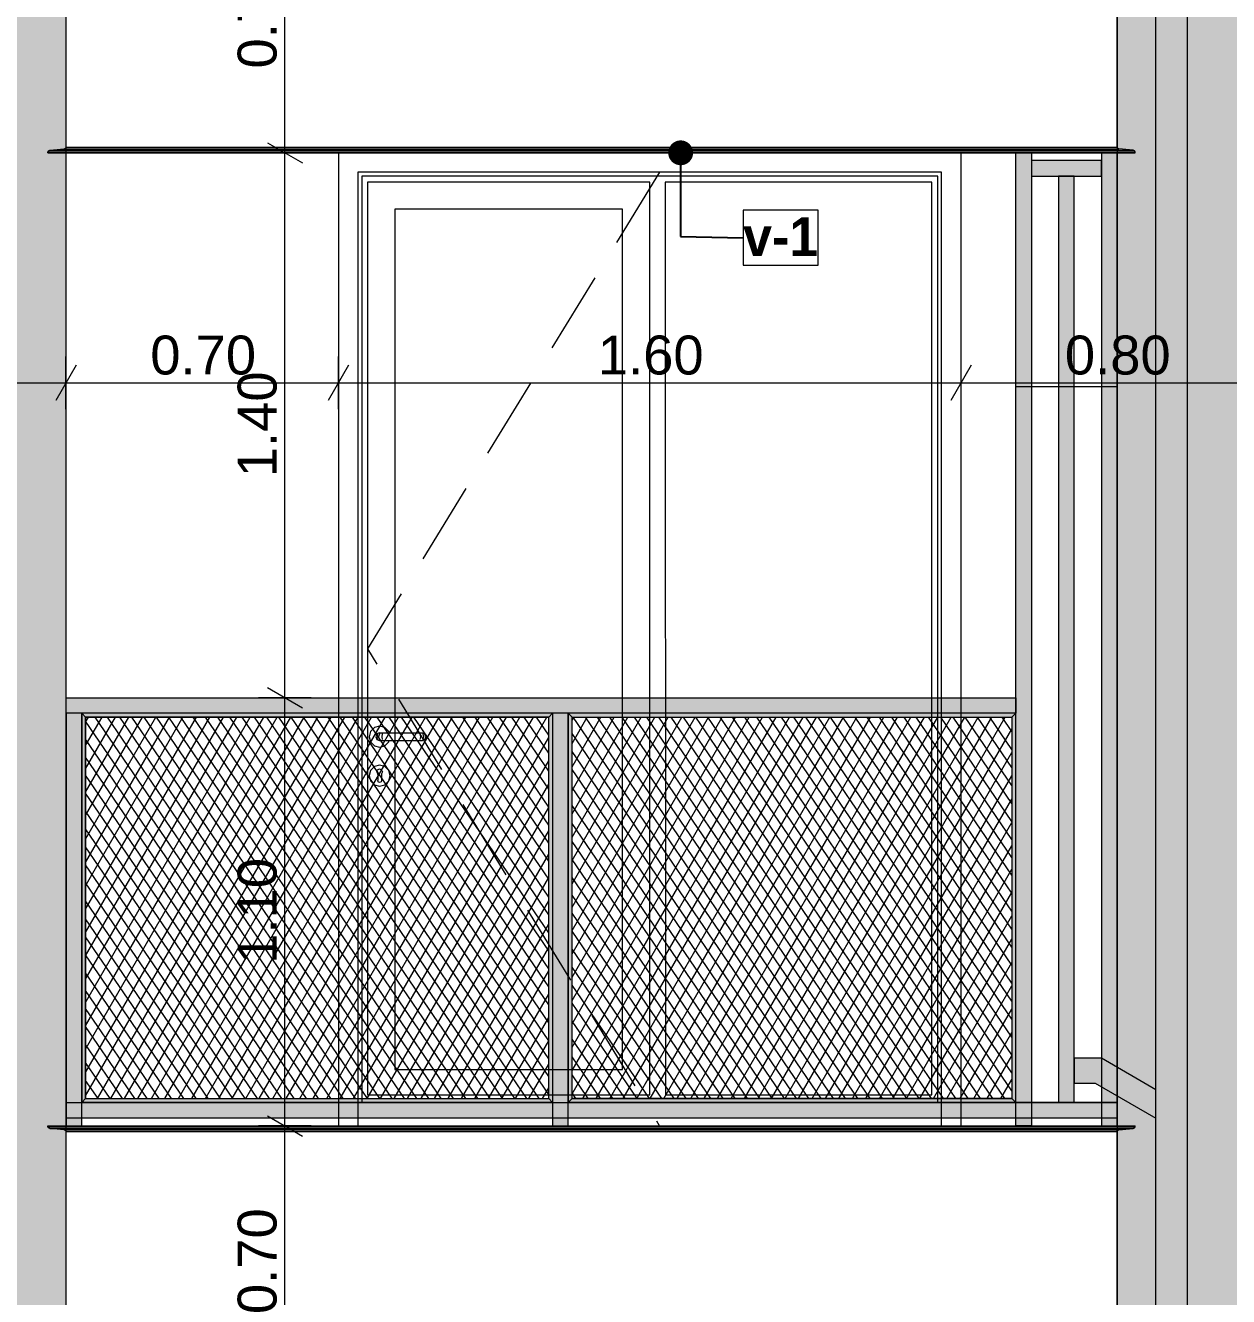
# Model space of a CAD drawing. Header units: millimetres. Extents: x 475206255 to 476720147, y 4620882299 to 4621447368.
# Drawn here: x 475471580 to 475474672, y 4621138506 to 4621141772 of the extents above; entities that cross this region are included whole.
import ezdxf

# ---------------------------------------------------------------- set-up
doc = ezdxf.new("R2010")
doc.units = ezdxf.units.MM
doc.header["$MEASUREMENT"] = 0
doc.set_wipeout_variables(frame=1)
doc.linetypes.add('Hidden Line', pattern=[317.5, 211.666667, -105.833333])
for name, color, linetype, lineweight in [('0_Pen_No__250_Pen_No__255', 255, 'Continuous', 0), ('0_Pen_No__250_Pen_No__7', 7, 'Continuous', 0), ('2D Drafting - General_Pen_No__7_Pen_No__7', 7, 'Continuous', 0), ('Dimensioning - General_Pen_No__142', 142, 'Continuous', 0), ('New_2D Drafting - General_Pen_No__30_Pen_No__9_Pen_No__9_Pen_No__253', 252, 'Continuous', 0), ('New_2D Drafting - General_Pen_No__30_Pen_No__9_Pen_No__9_Pen_No__255', 255, 'Continuous', 0), ('New_2D Drafting - General_Pen_No__30_Pen_No__9_Pen_No__9_Pen_No__7', 7, 'Continuous', 0), ('New_2D Drafting - General_Pen_No__4', 7, 'Continuous', 0), ('New_2D Drafting - General_Pen_No__7', 7, 'Continuous', 0), ('New_Annotation - Label_Pen_No__1', 1, 'Continuous', 0), ('New_Structural - Bearing_Pen_No__250', 7, 'Continuous', 0), ('Structural - Bearing_Pen_No__250', 7, 'Continuous', 0), ('zoma_Pen_No__142', 142, 'Continuous', 0)]:
    doc.layers.add(name, color=color, linetype=linetype, lineweight=lineweight)
doc.layers.add('Dimensioning - General', color=7, linetype='Continuous')
doc.layers.add('zoma', color=7, linetype='Continuous')
doc.styles.add('GENERATED_STYLE_2', font='arial.ttf')
doc.styles.add('GENERATED_STYLE_5', font='')
doc.styles.get('GENERATED_STYLE_5').set_extended_font_data('Avaza', bold=True)
doc.dimstyles.new('GENERATED_STYLE__1', dxfattribs={"dimtxt": 100, "dimasz": 68.640772, "dimexe": 0.18, "dimexo": 0.0625, "dimgap": 0, "dimtad": 1, "dimlfac": 0.001, "dimzin": 0, "dimdsep": 46, "dimtxsty": 'GENERATED_STYLE_2', "dimblk": 'ARROWHEAD_2', "dimblk1": 'ARROWHEAD_2', "dimblk2": 'ARROWHEAD_2', "dimcen": 0.09, "dimse1": 1, "dimse2": 1, "dimclrd": 142, "dimclre": 142, "dimclrt": 142, "dimadec": 0, "dimazin": 0, "dimtfac": 1, "dimtdec": 4, "dimtmove": 0, "dimatfit": 3, "dimfxl": 1, "dimtolj": 1, "dimtzin": 0, "dimarcsym": 0})
doc.dimstyles.new('GENERATED_STYLE__18', dxfattribs={"dimtxt": 100, "dimasz": 68.640772, "dimexe": 0.18, "dimexo": 0.0625, "dimgap": 0, "dimtad": 1, "dimtih": 1, "dimtoh": 1, "dimlfac": 0.001, "dimzin": 0, "dimdsep": 46, "dimtxsty": 'GENERATED_STYLE_2', "dimblk": 'ARROWHEAD_2', "dimblk1": 'ARROWHEAD_2', "dimblk2": 'ARROWHEAD_2', "dimcen": 0.09, "dimse1": 1, "dimse2": 1, "dimclrd": 142, "dimclre": 142, "dimclrt": 142, "dimadec": 0, "dimazin": 0, "dimtfac": 1, "dimtdec": 4, "dimtmove": 0, "dimatfit": 3, "dimfxl": 1, "dimtolj": 1, "dimtzin": 0, "dimarcsym": 0})
doc.dimstyles.new('GENERATED_STYLE__3', dxfattribs={"dimtxt": 200, "dimasz": 64.421331, "dimexe": 0.18, "dimexo": 3, "dimgap": 0, "dimtad": 1, "dimtih": 1, "dimtoh": 1, "dimlfac": 0.001, "dimzin": 0, "dimdsep": 46, "dimtxsty": 'GENERATED_STYLE_2', "dimblk": 'ARROWHEAD_2', "dimblk1": 'ARROWHEAD_2', "dimblk2": 'ARROWHEAD_2', "dimcen": 0.09, "dimclrd": 142, "dimclre": 142, "dimclrt": 142, "dimadec": 0, "dimazin": 0, "dimtfac": 1, "dimtdec": 4, "dimtmove": 0, "dimatfit": 3, "dimfxl": 1, "dimtolj": 1, "dimtzin": 0, "dimarcsym": 0})
doc.dimstyles.new('GENERATED_STYLE__33', dxfattribs={"dimtxt": 0.18, "dimasz": 127.68, "dimexe": 0.18, "dimexo": 0.0625, "dimgap": 0, "dimtad": 0, "dimtih": 1, "dimtoh": 1, "dimdec": 4, "dimzin": 0, "dimdsep": 46, "dimcen": 0.09, "dimadec": 0, "dimazin": 0, "dimtfac": 1, "dimtdec": 4, "dimtmove": 0, "dimatfit": 3, "dimldrblk": 'ARROWHEAD_11', "dimfxl": 1, "dimtolj": 1, "dimtzin": 0, "dimarcsym": 0})
pattern_1 = [(60, (475826095.757, 4621095193.19), (-25.980762, 15), []), (124.306619, (475826095.757, 4621095193.19), (23.8156986, 11.25), [])]

# ---------------------------------------------------------------- blocks, each defined once
blk = doc.blocks.new('*D568', base_point=(475826095.8, 4621095193.2))
at = {"layer": 'Dimensioning - General_Pen_No__142', "color": 142, "linetype": 'Continuous', "lineweight": 0, "transparency": 16777216}
for p, q in [((475472201.6, 4621138971), (475472291.9, 4621138918.8)), ((475472314.5, 4621138944.9), (475472179, 4621138944.9)), ((475472246.7, 4621138244.9), (475472246.7, 4621138944.9)), ((475472201.6, 4621138271), (475472291.9, 4621138218.9)), ((475472314.5, 4621138244.9), (475472179, 4621138244.9))]:
    blk.add_line(p, q, dxfattribs=at)
at = {"layer": 'Dimensioning - General_Pen_No__142', "color": 142, "lineweight": 0, "transparency": 16777216, "insert": (475472226.7, 4621138461.5), "char_height": 100, "attachment_point": 7, "rotation": 90, "style": 'GENERATED_STYLE_2'}
blk.add_mtext('\\A1;{\\pql;\\fArial|b0|i0|c204|p0;\\W1.000000;0.70}', dxfattribs=at)
blk = doc.blocks.new('ARROWHEAD_2')
at = {"color": 0, "linetype": 'Continuous', "lineweight": 0}
for p, q in [((-0.378, -0.655), (0.378, 0.655)), ((0, 0), (-1, 0))]:
    blk.add_line(p, q, dxfattribs=at)
blk = doc.blocks.new('*D569', base_point=(475826095.8, 4621095193.2))
at = {"layer": 'Dimensioning - General_Pen_No__142', "color": 142, "linetype": 'Continuous', "lineweight": 0, "transparency": 16777216}
for p, q in [((475472201.6, 4621140071), (475472291.9, 4621140018.9)), ((475472314.5, 4621140044.9), (475472179, 4621140044.9)), ((475472246.7, 4621138944.9), (475472246.7, 4621140044.9)), ((475472201.6, 4621138971), (475472291.9, 4621138918.8)), ((475472314.5, 4621138944.9), (475472179, 4621138944.9))]:
    blk.add_line(p, q, dxfattribs=at)
at = {"layer": 'Dimensioning - General_Pen_No__142', "color": 142, "lineweight": 0, "transparency": 16777216, "insert": (475472226.7, 4621139361.5), "char_height": 100, "attachment_point": 7, "rotation": 90, "style": 'GENERATED_STYLE_2'}
blk.add_mtext('\\A1;{\\pql;\\fArial|b0|i0|c204|p0;\\W1.000000;1.10}', dxfattribs=at)
blk = doc.blocks.new('*D570', base_point=(475826095.8, 4621095193.2))
at = {"layer": 'Dimensioning - General_Pen_No__142', "color": 142, "linetype": 'Continuous', "lineweight": 0, "transparency": 16777216}
for p, q in [((475472201.6, 4621141471), (475472291.9, 4621141418.9)), ((475472314.5, 4621141444.9), (475472179, 4621141444.9)), ((475472246.7, 4621140044.9), (475472246.7, 4621141444.9)), ((475472201.6, 4621140071), (475472291.9, 4621140018.9)), ((475472314.5, 4621140044.9), (475472179, 4621140044.9))]:
    blk.add_line(p, q, dxfattribs=at)
at = {"layer": 'Dimensioning - General_Pen_No__142', "color": 142, "lineweight": 0, "transparency": 16777216, "insert": (475472226.7, 4621140611.5), "char_height": 100, "attachment_point": 7, "rotation": 90, "style": 'GENERATED_STYLE_2'}
blk.add_mtext('\\A1;{\\pql;\\fArial|b0|i0|c204|p0;\\W1.000000;1.40}', dxfattribs=at)
blk = doc.blocks.new('*D571', base_point=(475826095.8, 4621095193.2))
at = {"layer": 'Dimensioning - General_Pen_No__142', "color": 142, "linetype": 'Continuous', "lineweight": 0, "transparency": 16777216}
for p, q in [((475472201.6, 4621142171), (475472291.9, 4621142118.8)), ((475472314.5, 4621142144.9), (475472179, 4621142144.9)), ((475472246.7, 4621141444.9), (475472246.7, 4621142144.9)), ((475472201.6, 4621141471), (475472291.9, 4621141418.9)), ((475472314.5, 4621141444.9), (475472179, 4621141444.9))]:
    blk.add_line(p, q, dxfattribs=at)
at = {"layer": 'Dimensioning - General_Pen_No__142', "color": 142, "lineweight": 0, "transparency": 16777216, "insert": (475472226.7, 4621141661.5), "char_height": 100, "attachment_point": 7, "rotation": 90, "style": 'GENERATED_STYLE_2'}
blk.add_mtext('\\A1;{\\pql;\\fArial|b0|i0|c204|p0;\\W1.000000;0.70}', dxfattribs=at)
blk = doc.blocks.new('*D580', base_point=(475826095.8, 4621095193.2))
at = {"layer": 'Dimensioning - General_Pen_No__142', "color": 142, "linetype": 'Continuous', "lineweight": 0, "transparency": 16777216}
for p, q in [((475483423.3, 4621140444.9), (475483287.8, 4621140444.9)), ((475483310.4, 4621140470.9), (475483400.7, 4621140418.8)), ((475483355.6, 4621137944.9), (475483355.6, 4621140444.9)), ((475483310.4, 4621137970.9), (475483400.7, 4621137918.8)), ((475483423.3, 4621137944.9), (475483287.8, 4621137944.9))]:
    blk.add_line(p, q, dxfattribs=at)
at = {"layer": 'Dimensioning - General_Pen_No__142', "color": 142, "lineweight": 0, "transparency": 16777216, "insert": (475483335.6, 4621139061.4), "char_height": 100, "attachment_point": 7, "rotation": 90, "style": 'GENERATED_STYLE_2'}
blk.add_mtext('\\A1;{\\pql;\\fArial|b0|i0|c204|p0;\\W1.000000;2.50}', dxfattribs=at)
blk = doc.blocks.new('*D581', base_point=(475826095.8, 4621095193.2))
at = {"layer": 'Dimensioning - General_Pen_No__142', "color": 142, "linetype": 'Continuous', "lineweight": 0, "transparency": 16777216}
for p, q in [((475483310.4, 4621141170.9), (475483400.7, 4621141118.8)), ((475483423.3, 4621141144.9), (475483287.8, 4621141144.9)), ((475483355.6, 4621140444.9), (475483355.6, 4621141144.9)), ((475483423.3, 4621140444.9), (475483287.8, 4621140444.9)), ((475483310.4, 4621140470.9), (475483400.7, 4621140418.8))]:
    blk.add_line(p, q, dxfattribs=at)
at = {"layer": 'Dimensioning - General_Pen_No__142', "color": 142, "lineweight": 0, "transparency": 16777216, "insert": (475483335.6, 4621140661.4), "char_height": 100, "attachment_point": 7, "rotation": 90, "style": 'GENERATED_STYLE_2'}
blk.add_mtext('\\A1;{\\pql;\\fArial|b0|i0|c204|p0;\\W1.000000;0.70}', dxfattribs=at)
blk = doc.blocks.new('*D582', base_point=(475826095.8, 4621095193.2))
at = {"layer": 'Dimensioning - General_Pen_No__142', "color": 142, "linetype": 'Continuous', "lineweight": 0, "transparency": 16777216}
for p, q in [((475483423.3, 4621143644.9), (475483287.8, 4621143644.9)), ((475483310.4, 4621143670.9), (475483400.7, 4621143618.8)), ((475483355.6, 4621141144.9), (475483355.6, 4621143644.9)), ((475483310.4, 4621141170.9), (475483400.7, 4621141118.8)), ((475483423.3, 4621141144.9), (475483287.8, 4621141144.9))]:
    blk.add_line(p, q, dxfattribs=at)
at = {"layer": 'Dimensioning - General_Pen_No__142', "color": 142, "lineweight": 0, "transparency": 16777216, "insert": (475483335.6, 4621142261.4), "char_height": 100, "attachment_point": 7, "rotation": 90, "style": 'GENERATED_STYLE_2'}
blk.add_mtext('\\A1;{\\pql;\\fArial|b0|i0|c204|p0;\\W1.000000;2.50}', dxfattribs=at)
blk = doc.blocks.new('*D1547', base_point=(475826095.8, 4621095193.2))
at = {"layer": 'zoma_Pen_No__142', "color": 142, "linetype": 'Continuous', "lineweight": 0, "transparency": 16777216}
for p, q in [((475468284.6, 4621128706.2), (475468284.6, 4621128833.3)), ((475474384.6, 4621128706.2), (475474384.6, 4621128833.3)), ((475468309, 4621128812.1), (475468260.1, 4621128727.4)), ((475474409, 4621128812.1), (475474360.1, 4621128727.4)), ((475468284.6, 4621128769.8), (475474384.6, 4621128769.8))]:
    blk.add_line(p, q, dxfattribs=at)
at = {"layer": 'zoma_Pen_No__142', "color": 142, "lineweight": 0, "transparency": 16777216, "char_height": 200, "attachment_point": 7, "style": 'GENERATED_STYLE_2'}
for s, insert in [('\\A1;{\\pql;\\fArial|b0|i0|c204|p0;\\W1.000000;6.10}', (475471067.7, 4621128809.8)), ('\\A1;{\\pql;\\fArial|b0|i0|c204|p0;\\W1.000000;0.40}', (475473826.2, 4621128809.8))]:
    blk.add_mtext(s, dxfattribs=dict(at, insert=insert))
blk = doc.blocks.new('*D1548', base_point=(475826095.8, 4621095193.2))
at = {"layer": 'zoma_Pen_No__142', "color": 142, "linetype": 'Continuous', "lineweight": 0, "transparency": 16777216}
for p, q in [((475474384.6, 4621128706.2), (475474384.6, 4621128833.3)), ((475474784.6, 4621128706.2), (475474784.6, 4621128833.3)), ((475474409, 4621128812.1), (475474360.1, 4621128727.4)), ((475474809, 4621128812.1), (475474760.1, 4621128727.4)), ((475474384.6, 4621128769.8), (475474784.6, 4621128769.8))]:
    blk.add_line(p, q, dxfattribs=at)
at = {"layer": 'zoma_Pen_No__142', "color": 142, "lineweight": 0, "transparency": 16777216, "insert": (475474667.7, 4621128866.9), "char_height": 200, "attachment_point": 7, "style": 'GENERATED_STYLE_2'}
blk.add_mtext('\\A1;{\\pql;\\fArial|b0|i0|c204|p0;\\W1.000000;0.30}', dxfattribs=at)
blk = doc.blocks.new('ARROWHEAD_11')
at = {"color": 0, "linetype": 'Continuous', "lineweight": 0}
blk.add_line((0, 0), (-1, 0), dxfattribs=at)
at = {"color": 0, "linetype": 'Continuous', "lineweight": 0, "const_width": 0.25, "flags": 128}
blk.add_lwpolyline([(-0.125, 0, 1), (0.125, 0, 1)], format="xyb", close=True, dxfattribs=at)
blk = doc.blocks.new('*D2175', base_point=(475826095.8, 4621095193.2))
at = {"layer": 'Dimensioning - General_Pen_No__142', "color": 142, "linetype": 'Continuous', "lineweight": 0, "transparency": 16777216}
for p, q in [((475470760.8, 4621140899.1), (475470708.6, 4621140808.8)), ((475470734.7, 4621140786.2), (475470734.7, 4621140921.7)), ((475471710.3, 4621140899.1), (475471658.2, 4621140808.8)), ((475471684.2, 4621140786.2), (475471684.2, 4621140921.7)), ((475470734.7, 4621140854), (475471684.2, 4621140854))]:
    blk.add_line(p, q, dxfattribs=at)
at = {"layer": 'Dimensioning - General_Pen_No__142', "color": 142, "lineweight": 0, "transparency": 16777216, "insert": (475471076, 4621140874), "char_height": 100, "attachment_point": 7, "style": 'GENERATED_STYLE_2'}
blk.add_mtext('\\A1;{\\pql;\\fArial|b0|i0|c204|p0;\\W1.000000;0.95}', dxfattribs=at)
blk = doc.blocks.new('*D2176', base_point=(475826095.8, 4621095193.2))
at = {"layer": 'Dimensioning - General_Pen_No__142', "color": 142, "linetype": 'Continuous', "lineweight": 0, "transparency": 16777216}
for p, q in [((475471710.3, 4621140899.1), (475471658.2, 4621140808.8)), ((475471684.2, 4621140786.2), (475471684.2, 4621140921.7)), ((475472410.3, 4621140899.1), (475472358.2, 4621140808.8)), ((475472384.3, 4621140786.2), (475472384.3, 4621140921.7)), ((475471684.2, 4621140854), (475472384.3, 4621140854))]:
    blk.add_line(p, q, dxfattribs=at)
at = {"layer": 'Dimensioning - General_Pen_No__142', "color": 142, "lineweight": 0, "transparency": 16777216, "insert": (475471900.8, 4621140874), "char_height": 100, "attachment_point": 7, "style": 'GENERATED_STYLE_2'}
blk.add_mtext('\\A1;{\\pql;\\fArial|b0|i0|c204|p0;\\W1.000000;0.70}', dxfattribs=at)
blk = doc.blocks.new('*D2177', base_point=(475826095.8, 4621095193.2))
at = {"layer": 'Dimensioning - General_Pen_No__142', "color": 142, "linetype": 'Continuous', "lineweight": 0, "transparency": 16777216}
for p, q in [((475472410.3, 4621140899.1), (475472358.2, 4621140808.8)), ((475472384.3, 4621140786.2), (475472384.3, 4621140921.7)), ((475474010.3, 4621140899.1), (475473958.2, 4621140808.8)), ((475473984.3, 4621140786.2), (475473984.3, 4621140921.7)), ((475472384.3, 4621140854), (475473984.3, 4621140854))]:
    blk.add_line(p, q, dxfattribs=at)
at = {"layer": 'Dimensioning - General_Pen_No__142', "color": 142, "lineweight": 0, "transparency": 16777216, "insert": (475473050.8, 4621140874), "char_height": 100, "attachment_point": 7, "style": 'GENERATED_STYLE_2'}
blk.add_mtext('\\A1;{\\pql;\\fArial|b0|i0|c204|p0;\\W1.000000;1.60}', dxfattribs=at)
blk = doc.blocks.new('*D2178', base_point=(475826095.8, 4621095193.2))
at = {"layer": 'Dimensioning - General_Pen_No__142', "color": 142, "linetype": 'Continuous', "lineweight": 0, "transparency": 16777216}
for p, q in [((475474010.3, 4621140899.1), (475473958.2, 4621140808.8)), ((475473984.3, 4621140786.2), (475473984.3, 4621140921.7)), ((475474810.5, 4621140899.1), (475474758.3, 4621140808.8)), ((475474784.4, 4621140786.2), (475474784.4, 4621140921.7)), ((475473984.3, 4621140854), (475474784.4, 4621140854))]:
    blk.add_line(p, q, dxfattribs=at)
at = {"layer": 'Dimensioning - General_Pen_No__142', "color": 142, "lineweight": 0, "transparency": 16777216, "insert": (475474250.9, 4621140874), "char_height": 100, "attachment_point": 7, "style": 'GENERATED_STYLE_2'}
blk.add_mtext('\\A1;{\\pql;\\fArial|b0|i0|c204|p0;\\W1.000000;0.80}', dxfattribs=at)

msp = doc.modelspace()

# ---------------------------------------------------------------- hatches: boundary and pattern name
at = {"layer": '0_Pen_No__250_Pen_No__255', "linetype": 'Continuous', "lineweight": 0, "true_color": 0x3f3f3f}
for points in [[(475474564.884, 4621132444.873), (475474484.884, 4621132444.873), (475474484.884, 4621142237.916), (475474564.884, 4621142237.916)], [(475474484.884, 4621138964.412), (475474484.884, 4621139037.916), (475474344.884, 4621139118.828), (475474274.884, 4621139118.828), (475474274.884, 4621139054.828), (475474328.44, 4621139054.828)]]:
    msp.add_hatch(color=250, dxfattribs=at).paths.add_polyline_path(points)
at = {"layer": 'New_2D Drafting - General_Pen_No__30_Pen_No__9_Pen_No__9_Pen_No__253', "linetype": 'Continuous', "lineweight": 0}
h = msp.add_hatch(dxfattribs=at)
h.set_pattern_fill('BRICK___RUNNING_BOND', color=252, style=0, pattern_type=2)
h.set_pattern_definition([(0, (475826095.757, 4621095193.19), (0, 66.64), []), (90, (475826095.76, 4621095193.2), (-244.8, 0), [66.64, -66.64]), (90, (475826218.16, 4621095259.83), (-244.8, 0), [66.64, -66.64])])
h.paths.add_polyline_path([(475468284.453, 4621132544.873), (475468284.453, 4621132444.873), (475474784.805, 4621132444.873), (475474784.805, 4621145744.467), (475468284.453, 4621145744.467)])
h.paths.add_polyline_path([(475470833.669, 4621141864.899), (475469033.669, 4621141864.899), (475469033.669, 4621142144.899), (475469134.703, 4621142144.899), (475469134.703, 4621144644.905), (475470734.703, 4621144644.905), (475470734.703, 4621142144.899), (475470833.669, 4621142144.899)], flags=0)
h.paths.add_polyline_path([(475469033.669, 4621135744.899), (475469033.669, 4621135464.899), (475469134.703, 4621135464.899), (475470734.703, 4621135464.899), (475470833.669, 4621135464.899), (475470833.669, 4621135744.899), (475470734.703, 4621135744.899), (475470734.703, 4621138244.91), (475469134.703, 4621138244.91), (475469134.703, 4621135744.899)], flags=0)
h.paths.add_polyline_path([(475469134.703, 4621138664.899), (475470734.703, 4621138664.899), (475470833.669, 4621138664.899), (475470833.669, 4621138944.899), (475470734.703, 4621138944.899), (475470734.703, 4621141444.911), (475469134.703, 4621141444.911), (475469134.703, 4621138944.899), (475469033.669, 4621138944.899), (475469033.669, 4621138664.899)], flags=0)
h.paths.add_polyline_path([(475469080.654, 4621135044.91), (475469080.654, 4621133444.91), (475470680.654, 4621133444.91), (475470680.654, 4621135044.91)], flags=0)
h.paths.add_polyline_path([(475471684.228, 4621145344.917), (475474384.884, 4621145344.917), (475474384.884, 4621133644.895), (475471684.228, 4621133644.895)], flags=0)
at = {"layer": 'New_2D Drafting - General_Pen_No__30_Pen_No__9_Pen_No__9_Pen_No__255', "linetype": 'Continuous', "lineweight": 0}
for points in [[(475474124.884, 4621141444.911), (475474164.884, 4621141444.911), (475474164.884, 4621138944.917), (475474124.884, 4621138944.917)], [(475474164.884, 4621141424.911), (475474164.884, 4621141384.824), (475474344.884, 4621141384.824), (475474344.884, 4621141424.911)], [(475474344.884, 4621141444.923), (475474344.884, 4621138944.917), (475474384.884, 4621138944.917), (475474384.884, 4621141444.923)], [(475474234.884, 4621141384.824), (475474234.884, 4621139004.943), (475474274.884, 4621139004.943), (475474274.884, 4621141384.824)], [(475471684.631, 4621140004.945), (475471684.631, 4621140044.945), (475474124.884, 4621140044.945), (475474124.884, 4621140004.945)], [(475471684.631, 4621138944.951), (475471724.631, 4621138944.951), (475471724.631, 4621140004.945), (475471684.631, 4621140004.945)], [(475471724.631, 4621139004.917), (475471734.631, 4621139014.917), (475471734.631, 4621139994.945), (475471724.631, 4621140004.945)], [(475472924.631, 4621139994.945), (475472934.631, 4621140004.945), (475471724.631, 4621140004.945), (475471734.631, 4621139994.945)], [(475472934.631, 4621139004.917), (475472924.631, 4621139014.917), (475472924.631, 4621139994.945), (475472934.631, 4621140004.945)], [(475472934.631, 4621138944.917), (475472974.631, 4621138944.917), (475472974.631, 4621140004.945), (475472934.631, 4621140004.945)], [(475472974.631, 4621139004.943), (475472984.631, 4621139014.943), (475472984.631, 4621139994.971), (475472974.631, 4621140004.971)], [(475474114.798, 4621139994.945), (475474124.884, 4621140004.945), (475472974.631, 4621140004.945), (475472984.631, 4621139994.945)], [(475474124.884, 4621140004.945), (475474114.798, 4621139994.945), (475474114.798, 4621139014.917), (475474124.884, 4621139004.943)], [(475471684.631, 4621138964.943), (475471684.631, 4621139004.943), (475474384.884, 4621139004.943), (475474384.884, 4621138964.943)], [(475472924.605, 4621139014.943), (475472934.605, 4621139004.943), (475471724.631, 4621139004.943), (475471734.631, 4621139014.943)], [(475474114.819, 4621139014.929), (475474124.917, 4621139004.943), (475472974.657, 4621139004.943), (475472984.664, 4621139014.95)]]:
    msp.add_hatch(color=255, dxfattribs=at).paths.add_polyline_path(points)
at = {"layer": 'New_2D Drafting - General_Pen_No__7', "linetype": 'Continuous', "lineweight": 0}
h = msp.add_hatch(dxfattribs=at)
h.set_pattern_fill('BATT_INSULATION', style=0, pattern_type=2)
h.set_pattern_definition(pattern_1)
h.paths.add_polyline_path([(475471734.631, 4621139014.943), (475472924.631, 4621139014.943), (475472924.631, 4621139994.945), (475471734.631, 4621139994.945)])
h = msp.add_hatch(dxfattribs=at)
h.set_pattern_fill('BATT_INSULATION', style=0, pattern_type=2)
h.set_pattern_definition(pattern_1)
h.paths.add_polyline_path([(475472984.631, 4621139994.945), (475474114.798, 4621139994.945), (475474114.798, 4621139014.95), (475472984.631, 4621139014.95)])

# ---------------------------------------------------------------- linework, layer by layer
at = {"layer": '0_Pen_No__250_Pen_No__7', "color": 7, "linetype": 'Continuous', "lineweight": 0, "flags": 128}
for points in [[(475474564.884, 4621132444.873), (475474484.884, 4621132444.873), (475474484.884, 4621142237.916), (475474564.884, 4621142237.916)], [(475474484.884, 4621138964.412), (475474484.884, 4621139037.916), (475474344.884, 4621139118.828), (475474274.884, 4621139118.828), (475474274.884, 4621139054.828), (475474328.44, 4621139054.828)]]:
    msp.add_lwpolyline(points, close=True, dxfattribs=at)
at = {"layer": '2D Drafting - General_Pen_No__7_Pen_No__7', "color": 7, "linetype": 'Continuous', "lineweight": 0, "flags": 128}
for points in [[(475472388.379, 4621138944.911), (475473984.262, 4621138944.916), (475473984.254, 4621141444.916), (475472384.254, 4621141444.911)], [(475472384.254, 4621141444.911), (475472384.262, 4621138944.911), (475472388.379, 4621138944.911)]]:
    msp.add_lwpolyline(points, dxfattribs=at)
for points in [[(475473934.254, 4621141394.915), (475472434.254, 4621141394.91), (475472434.262, 4621138944.911), (475473934.262, 4621138944.918)], [(475473924.254, 4621141384.915), (475472444.254, 4621141384.91), (475472444.262, 4621139004.912), (475473924.262, 4621139004.918)], [(475473184.258, 4621141369.913), (475472459.254, 4621141369.91), (475472459.262, 4621139024.913), (475473184.262, 4621139024.915)], [(475473909.254, 4621141369.915), (475473224.254, 4621141369.913), (475473224.262, 4621139024.915), (475473909.262, 4621139024.918)], [(475473114.254, 4621141299.912), (475472529.254, 4621141299.91), (475472529.262, 4621139089.913), (475473114.262, 4621139089.915)]]:
    msp.add_lwpolyline(points, close=True, dxfattribs=at)
at = {"layer": '2D Drafting - General_Pen_No__7_Pen_No__7', "color": 7, "linetype": 'Hidden Line', "lineweight": 0, "flags": 128}
msp.add_lwpolyline([(475473209.254, 4621141394.913), (475472459.258, 4621140170.787), (475473208.485, 4621138946.198)], dxfattribs=at)
at = {"layer": 'New_2D Drafting - General_Pen_No__30_Pen_No__9_Pen_No__9_Pen_No__7', "color": 7, "linetype": 'Continuous', "lineweight": 0, "flags": 128}
for points in [[(475471684.228, 4621145344.917), (475474384.884, 4621145344.917), (475474384.884, 4621133644.895), (475471684.228, 4621133644.895)], [(475474124.884, 4621141444.911), (475474164.884, 4621141444.911), (475474164.884, 4621138944.917), (475474124.884, 4621138944.917)], [(475474164.884, 4621141424.911), (475474164.884, 4621141384.824), (475474344.884, 4621141384.824), (475474344.884, 4621141424.911)], [(475474344.884, 4621141444.923), (475474344.884, 4621138944.917), (475474384.884, 4621138944.917), (475474384.884, 4621141444.923)], [(475474234.884, 4621141384.824), (475474234.884, 4621139004.943), (475474274.884, 4621139004.943), (475474274.884, 4621141384.824)], [(475474384.884, 4621139004.943), (475474124.884, 4621139004.943), (475474124.884, 4621140844.528), (475474384.884, 4621140844.528)], [(475471684.631, 4621140004.945), (475471684.631, 4621140044.945), (475474124.884, 4621140044.945), (475474124.884, 4621140004.945)], [(475471684.631, 4621138944.951), (475471724.631, 4621138944.951), (475471724.631, 4621140004.945), (475471684.631, 4621140004.945)], [(475471724.631, 4621139004.917), (475471734.631, 4621139014.917), (475471734.631, 4621139994.945), (475471724.631, 4621140004.945)], [(475472924.631, 4621139994.945), (475472934.631, 4621140004.945), (475471724.631, 4621140004.945), (475471734.631, 4621139994.945)], [(475472934.631, 4621139004.917), (475472924.631, 4621139014.917), (475472924.631, 4621139994.945), (475472934.631, 4621140004.945)], [(475472934.631, 4621138944.917), (475472974.631, 4621138944.917), (475472974.631, 4621140004.945), (475472934.631, 4621140004.945)], [(475472974.631, 4621139004.943), (475472984.631, 4621139014.943), (475472984.631, 4621139994.971), (475472974.631, 4621140004.971)], [(475474114.798, 4621139994.945), (475474124.884, 4621140004.945), (475472974.631, 4621140004.945), (475472984.631, 4621139994.945)], [(475474124.884, 4621140004.945), (475474114.798, 4621139994.945), (475474114.798, 4621139014.917), (475474124.884, 4621139004.943)], [(475471684.631, 4621138964.943), (475471684.631, 4621139004.943), (475474384.884, 4621139004.943), (475474384.884, 4621138964.943)], [(475472924.605, 4621139014.943), (475472934.605, 4621139004.943), (475471724.631, 4621139004.943), (475471734.631, 4621139014.943)], [(475474114.819, 4621139014.929), (475474124.917, 4621139004.943), (475472974.657, 4621139004.943), (475472984.664, 4621139014.95)]]:
    msp.add_lwpolyline(points, close=True, dxfattribs=at)
at = {"layer": 'New_2D Drafting - General_Pen_No__4', "color": 7, "linetype": 'Continuous', "lineweight": 0, "flags": 128}
for points in [[(475471734.631, 4621139014.943), (475472924.631, 4621139014.943), (475472924.631, 4621139994.945), (475471734.631, 4621139994.945)], [(475472984.631, 4621139994.945), (475474114.798, 4621139994.945), (475474114.798, 4621139014.95), (475472984.631, 4621139014.95)]]:
    msp.add_lwpolyline(points, close=True, dxfattribs=at)
at = {"layer": 'New_Structural - Bearing_Pen_No__250', "color": 7, "linetype": 'Continuous', "lineweight": 0}
for p, q in [((475472466.766, 4621139958.411), (475472463.149, 4621139944.911)), ((475472476.649, 4621139968.294), (475472466.766, 4621139958.411)), ((475472490.149, 4621139971.911), (475472476.649, 4621139968.294)), ((475472483.078, 4621139951.982), (475472480.149, 4621139944.911)), ((475472484.63, 4621139951.982), (475472481.871, 4621139944.911)), ((475472490.149, 4621139954.911), (475472483.078, 4621139951.982)), ((475472489.444, 4621139951.982), (475472487.333, 4621139944.911)), ((475472503.649, 4621139968.294), (475472490.149, 4621139971.911)), ((475472490.149, 4621139954.911), (475472491.291, 4621139954.911)), ((475472491.291, 4621139954.911), (475472494.542, 4621139954.911)), ((475472494.542, 4621139954.911), (475472499.409, 4621139954.911)), ((475472496.65, 4621139951.982), (475472495.507, 4621139944.911)), ((475472499.409, 4621139954.911), (475472505.149, 4621139954.911)), ((475472513.532, 4621139958.411), (475472503.649, 4621139968.294)), ((475472505.149, 4621139954.911), (475472585.149, 4621139954.912)), ((475472514.47, 4621139954.911), (475472513.532, 4621139958.411)), ((475472585.149, 4621139954.912), (475472590.889, 4621139954.912)), ((475472590.889, 4621139954.912), (475472595.756, 4621139954.912)), ((475472593.648, 4621139951.983), (475472594.791, 4621139944.912)), ((475472595.756, 4621139954.912), (475472599.007, 4621139954.912)), ((475472599.007, 4621139954.912), (475472600.149, 4621139954.912)), ((475472600.149, 4621139954.912), (475472607.22, 4621139951.983)), ((475472600.854, 4621139951.983), (475472602.965, 4621139944.912)), ((475472605.668, 4621139951.983), (475472608.427, 4621139944.912)), ((475472607.22, 4621139951.983), (475472610.149, 4621139944.912)), ((475472463.149, 4621139944.911), (475472466.766, 4621139931.411)), ((475472466.766, 4621139931.411), (475472476.649, 4621139921.528)), ((475472476.649, 4621139921.528), (475472490.149, 4621139917.911)), ((475472480.149, 4621139944.911), (475472483.078, 4621139937.84)), ((475472481.871, 4621139944.911), (475472484.63, 4621139937.84)), ((475472483.078, 4621139937.84), (475472490.149, 4621139934.911)), ((475472487.333, 4621139944.911), (475472489.445, 4621139937.84)), ((475472490.149, 4621139934.911), (475472491.291, 4621139934.911)), ((475472490.149, 4621139917.911), (475472503.649, 4621139921.529)), ((475472491.291, 4621139934.911), (475472494.543, 4621139934.911)), ((475472494.543, 4621139934.911), (475472499.409, 4621139934.911)), ((475472495.507, 4621139944.911), (475472496.65, 4621139937.84)), ((475472499.409, 4621139934.911), (475472505.149, 4621139934.911)), ((475472503.649, 4621139921.529), (475472513.532, 4621139931.411)), ((475472505.149, 4621139934.911), (475472585.149, 4621139934.912)), ((475472513.532, 4621139931.411), (475472514.47, 4621139934.911)), ((475472585.149, 4621139934.912), (475472590.889, 4621139934.912)), ((475472590.889, 4621139934.912), (475472595.756, 4621139934.912)), ((475472594.791, 4621139944.912), (475472593.648, 4621139937.841)), ((475472595.756, 4621139934.912), (475472599.007, 4621139934.912)), ((475472599.007, 4621139934.912), (475472600.149, 4621139934.912)), ((475472607.22, 4621139937.841), (475472600.149, 4621139934.912)), ((475472602.965, 4621139944.912), (475472600.854, 4621139937.841)), ((475472608.427, 4621139944.912), (475472605.668, 4621139937.841)), ((475472610.149, 4621139944.912), (475472607.22, 4621139937.841)), ((475472466.767, 4621139858.411), (475472463.149, 4621139844.911)), ((475472476.649, 4621139868.294), (475472466.767, 4621139858.411)), ((475472490.149, 4621139871.911), (475472476.649, 4621139868.294)), ((475472483.429, 4621139856.551), (475472482.682, 4621139854.603)), ((475472485.149, 4621139849.311), (475472482.682, 4621139854.603)), ((475472483.429, 4621139856.551), (475472484.774, 4621139860.055)), ((475472484.774, 4621139860.055), (475472490.149, 4621139862.337)), ((475472503.649, 4621139868.294), (475472490.149, 4621139871.911)), ((475472490.149, 4621139862.337), (475472495.525, 4621139860.055)), ((475472497.617, 4621139854.604), (475472495.149, 4621139849.311)), ((475472496.87, 4621139856.551), (475472495.525, 4621139860.055)), ((475472496.87, 4621139856.551), (475472497.617, 4621139854.604)), ((475472513.532, 4621139858.411), (475472503.649, 4621139868.294)), ((475472517.149, 4621139844.911), (475472513.532, 4621139858.411)), ((475472463.149, 4621139844.911), (475472466.767, 4621139831.411)), ((475472466.767, 4621139831.411), (475472476.65, 4621139821.528)), ((475472476.65, 4621139821.528), (475472490.15, 4621139817.911)), ((475472485.149, 4621139847.798), (475472485.149, 4621139849.311)), ((475472485.149, 4621139847.798), (475472485.149, 4621139844.911)), ((475472485.149, 4621139844.911), (475472485.149, 4621139842.024)), ((475472485.149, 4621139842.024), (475472485.149, 4621139836.251)), ((475472485.149, 4621139836.251), (475472485.149, 4621139832.411)), ((475472486.614, 4621139828.876), (475472485.149, 4621139832.411)), ((475472490.149, 4621139827.411), (475472486.614, 4621139828.876)), ((475472493.685, 4621139828.876), (475472490.149, 4621139827.411)), ((475472490.15, 4621139817.911), (475472503.65, 4621139821.529)), ((475472495.149, 4621139832.411), (475472493.685, 4621139828.876)), ((475472495.149, 4621139849.311), (475472495.149, 4621139847.798)), ((475472495.149, 4621139847.798), (475472495.149, 4621139844.911)), ((475472495.149, 4621139844.911), (475472495.149, 4621139842.024)), ((475472495.149, 4621139842.024), (475472495.149, 4621139836.251)), ((475472495.149, 4621139836.251), (475472495.149, 4621139832.411)), ((475472503.65, 4621139821.529), (475472513.532, 4621139831.411)), ((475472513.532, 4621139831.411), (475472517.149, 4621139844.911))]:
    msp.add_line(p, q, dxfattribs=at)
at = {"layer": 'Structural - Bearing_Pen_No__250', "color": 7, "linetype": 'Continuous', "lineweight": 0}
for p, q in [((475471684.228, 4621141459.336), (475471684.228, 4621142130.522)), ((475474384.884, 4621141459.336), (475474384.884, 4621142130.522)), ((475471641.142, 4621141451.113), (475471642.364, 4621141451.373)), ((475471642.364, 4621141451.373), (475471679.765, 4621141455.363)), ((475471642.364, 4621141451.373), (475474426.748, 4621141451.373)), ((475471679.765, 4621141455.363), (475471680.987, 4621141455.622)), ((475471679.765, 4621141455.363), (475474389.346, 4621141455.363)), ((475471680.987, 4621141455.622), (475471682.69, 4621141456.489)), ((475471682.69, 4621141456.489), (475471683.828, 4621141457.787)), ((475471683.828, 4621141457.787), (475471684.228, 4621141459.318)), ((475471684.228, 4621141459.318), (475474384.884, 4621141459.318)), ((475474385.284, 4621141457.787), (475474384.884, 4621141459.318)), ((475474386.421, 4621141456.489), (475474385.284, 4621141457.787)), ((475474388.125, 4621141455.622), (475474386.421, 4621141456.489)), ((475474389.346, 4621141455.363), (475474388.125, 4621141455.622)), ((475474426.748, 4621141451.373), (475474389.346, 4621141455.363)), ((475474427.969, 4621141451.113), (475474426.748, 4621141451.373)), ((475471637.902, 4621141447.418), (475471638.302, 4621141448.949)), ((475471637.902, 4621141444.923), (475471637.902, 4621141447.418)), ((475471637.902, 4621141447.418), (475474431.21, 4621141447.418)), ((475471637.902, 4621141444.923), (475474431.21, 4621141444.923)), ((475471638.302, 4621141448.949), (475471639.439, 4621141450.246)), ((475471639.439, 4621141450.246), (475471641.142, 4621141451.113)), ((475474429.672, 4621141450.246), (475474427.969, 4621141451.113)), ((475474430.81, 4621141448.949), (475474429.672, 4621141450.246)), ((475474431.21, 4621141447.418), (475474430.81, 4621141448.949)), ((475474431.21, 4621141444.923), (475474431.21, 4621141447.418)), ((475471637.902, 4621138942.422), (475471637.902, 4621138944.917)), ((475471637.902, 4621138944.917), (475474431.21, 4621138944.917)), ((475471638.302, 4621138940.891), (475471637.902, 4621138942.422)), ((475471637.902, 4621138942.422), (475474431.21, 4621138942.422)), ((475471639.439, 4621138939.594), (475471638.302, 4621138940.891)), ((475471641.142, 4621138938.727), (475471639.439, 4621138939.594)), ((475471642.364, 4621138938.467), (475471641.142, 4621138938.727)), ((475471679.765, 4621138934.477), (475471642.364, 4621138938.467)), ((475471642.364, 4621138938.467), (475474426.748, 4621138938.467)), ((475474389.346, 4621138934.477), (475474426.748, 4621138938.467)), ((475474426.748, 4621138938.467), (475474427.969, 4621138938.727)), ((475474427.969, 4621138938.727), (475474429.672, 4621138939.594)), ((475474429.672, 4621138939.594), (475474430.81, 4621138940.891)), ((475474430.81, 4621138940.891), (475474431.21, 4621138942.422)), ((475474431.21, 4621138942.422), (475474431.21, 4621138944.917)), ((475471680.987, 4621138934.218), (475471679.765, 4621138934.477)), ((475471679.765, 4621138934.477), (475474389.346, 4621138934.477)), ((475471682.69, 4621138933.351), (475471680.987, 4621138934.218)), ((475471683.828, 4621138932.053), (475471682.69, 4621138933.351)), ((475471684.228, 4621138930.522), (475471683.828, 4621138932.053)), ((475471684.228, 4621138259.336), (475471684.228, 4621138930.522)), ((475471684.228, 4621138930.522), (475474384.884, 4621138930.522)), ((475474384.884, 4621138930.522), (475474385.284, 4621138932.053)), ((475474384.884, 4621138259.336), (475474384.884, 4621138930.522)), ((475474385.284, 4621138932.053), (475474386.421, 4621138933.351)), ((475474386.421, 4621138933.351), (475474388.125, 4621138934.218)), ((475474388.125, 4621138934.218), (475474389.346, 4621138934.477))]:
    msp.add_line(p, q, dxfattribs=at)

# ---------------------------------------------------------------- dimensions: what is measured, and where the dimension line sits
at = {"layer": 'Dimensioning - General', "color": 142, "linetype": 'Continuous', "lineweight": 0}
for base, p1, p2, picture, middle in [((475483355.565, 4621143644.874), (475465435.029, 4621141144.874), (475465435.029, 4621143644.874), '*D582', (475483285.565, 4621142390.872)), ((475472246.714, 4621142144.917), (475472074.238, 4621141444.923), (475472118.295, 4621142144.917), '*D571', (475472176.714, 4621141790.918)), ((475472246.714, 4621141444.923), (475472109.259, 4621140044.945), (475472074.238, 4621141444.923), '*D570', (475472176.714, 4621140740.932)), ((475483355.565, 4621141144.874), (475465435.029, 4621140444.875), (475465435.029, 4621141144.874), '*D581', (475483285.565, 4621140790.872)), ((475483355.565, 4621140444.875), (475465435.029, 4621137944.874), (475465435.029, 4621140444.875), '*D580', (475483285.565, 4621139190.873)), ((475472246.714, 4621140044.945), (475472082.134, 4621138944.917), (475472109.259, 4621140044.945), '*D569', (475472176.714, 4621139490.929)), ((475472246.714, 4621138944.917), (475472300.405, 4621138244.923), (475472082.134, 4621138944.917), '*D568', (475472176.714, 4621138590.918))]:
    dim = msp.add_linear_dim(base=base, p1=p1, p2=p2, angle=90, dimstyle='GENERATED_STYLE__1', dxfattribs=at)
    dim.commit()
    dim.dimension.update_dxf_attribs({"geometry": picture, "text_midpoint": middle, "dimtype": 160, "text_rotation": 90})
for base, p1, p2, picture, middle in [((475471684.228, 4621140853.963), (475470734.703, 4621141328.023), (475471684.228, 4621141567.571), '*D2175', (475471205.464, 4621140923.963)), ((475472384.254, 4621140853.963), (475471684.228, 4621141567.571), (475472384.254, 4621141328.029), '*D2176', (475472030.239, 4621140923.963)), ((475474784.402, 4621140853.963), (475473984.254, 4621141328.034), (475474784.402, 4621141497.525), '*D2178', (475474380.326, 4621140923.963))]:
    dim = msp.add_linear_dim(base=base, p1=p1, p2=p2, dimstyle='GENERATED_STYLE__18', dxfattribs=at)
    dim.commit()
    dim.dimension.update_dxf_attribs({"geometry": picture, "text_midpoint": middle, "dimtype": 160})
at = {"layer": 'zoma', "color": 142, "linetype": 'Continuous', "lineweight": 0}
for base, p1, p2, picture, middle in [((475474384.571, 4621128769.757), (475468284.57, 4621195872.357), (475474384.571, 4621180865.796), '*D1547', (475471326.567, 4621128909.757)), ((475474784.571, 4621128769.757), (475474384.571, 4621180865.796), (475474784.571, 4621180935.45), '*D1548', (475474085.15, 4621128909.757))]:
    dim = msp.add_linear_dim(base=base, p1=p1, p2=p2, dimstyle='GENERATED_STYLE__3', dxfattribs=at)
    dim.commit()
    dim.dimension.update_dxf_attribs({"geometry": picture, "text_midpoint": middle, "dimtype": 160})

# ---------------------------------------------------------------- next in the draw order: wipeouts: each hides what was drawn before it
at = {"color": 1, "linetype": 'Continuous', "lineweight": 0, "ltscale": 23227688841.26128}
msp.add_wipeout([(475473423.935, 4621141156.133), (475473616.877, 4621141156.133), (475473616.877, 4621141297.31), (475473423.935, 4621141297.31)], dxfattribs=at).dxf.layer = 'New_Annotation - Label_Pen_No__1'

# ---------------------------------------------------------------- next in the draw order: linework, layer by layer
at = {"layer": 'New_Annotation - Label_Pen_No__1', "color": 1, "linetype": 'Continuous', "lineweight": 0, "flags": 128}
msp.add_lwpolyline([(475473423.935, 4621141156.133), (475473616.877, 4621141156.133), (475473616.877, 4621141297.31), (475473423.935, 4621141297.31), (475473423.935, 4621141156.133)], close=True, dxfattribs=at)

# ---------------------------------------------------------------- next in the draw order: texts
at = {"layer": 'New_Annotation - Label_Pen_No__1', "color": 1, "linetype": 'Continuous', "lineweight": 0, "insert": (475473423.935, 4621141229.537), "char_height": 100, "attachment_point": 4, "style": 'GENERATED_STYLE_5'}
msp.add_mtext('\\A1;{\\pql;\\fAvaza|b1|i0|c0|p0;\\W1.000000;v\\fAvaza|b1|i0|c0|p0;\\W1.000000;-\\fAvaza|b1|i0|c0|p0;\\W1.000000;1}', dxfattribs=at)

# ---------------------------------------------------------------- next in the draw order: dimensions: what is measured, and where the dimension line sits
at = {"layer": 'Dimensioning - General', "color": 142, "linetype": 'Continuous', "lineweight": 0}
dim = msp.add_linear_dim(base=(475473984.254, 4621140853.963), p1=(475472384.254, 4621141328.029), p2=(475473984.254, 4621141328.034), dimstyle='GENERATED_STYLE__18', dxfattribs=at)
dim.commit()
dim.dimension.update_dxf_attribs({"geometry": '*D2177', "text_midpoint": (475473180.252, 4621140923.963), "dimtype": 160})

# ---------------------------------------------------------------- next in the draw order: leaders
at = {"layer": 'New_Annotation - Label_Pen_No__1', "color": 1, "linetype": 'Continuous', "lineweight": 0, "annotation_type": 0, "has_hookline": 1, "hookline_direction": 0, "text_width": 172.973}
msp.add_leader([(475473263.651, 4621141444.914), (475473263.651, 4621141229.537), (475473423.935, 4621141226.722)], dimstyle='GENERATED_STYLE__33', dxfattribs=at)

doc.saveas('drawing.dxf')
